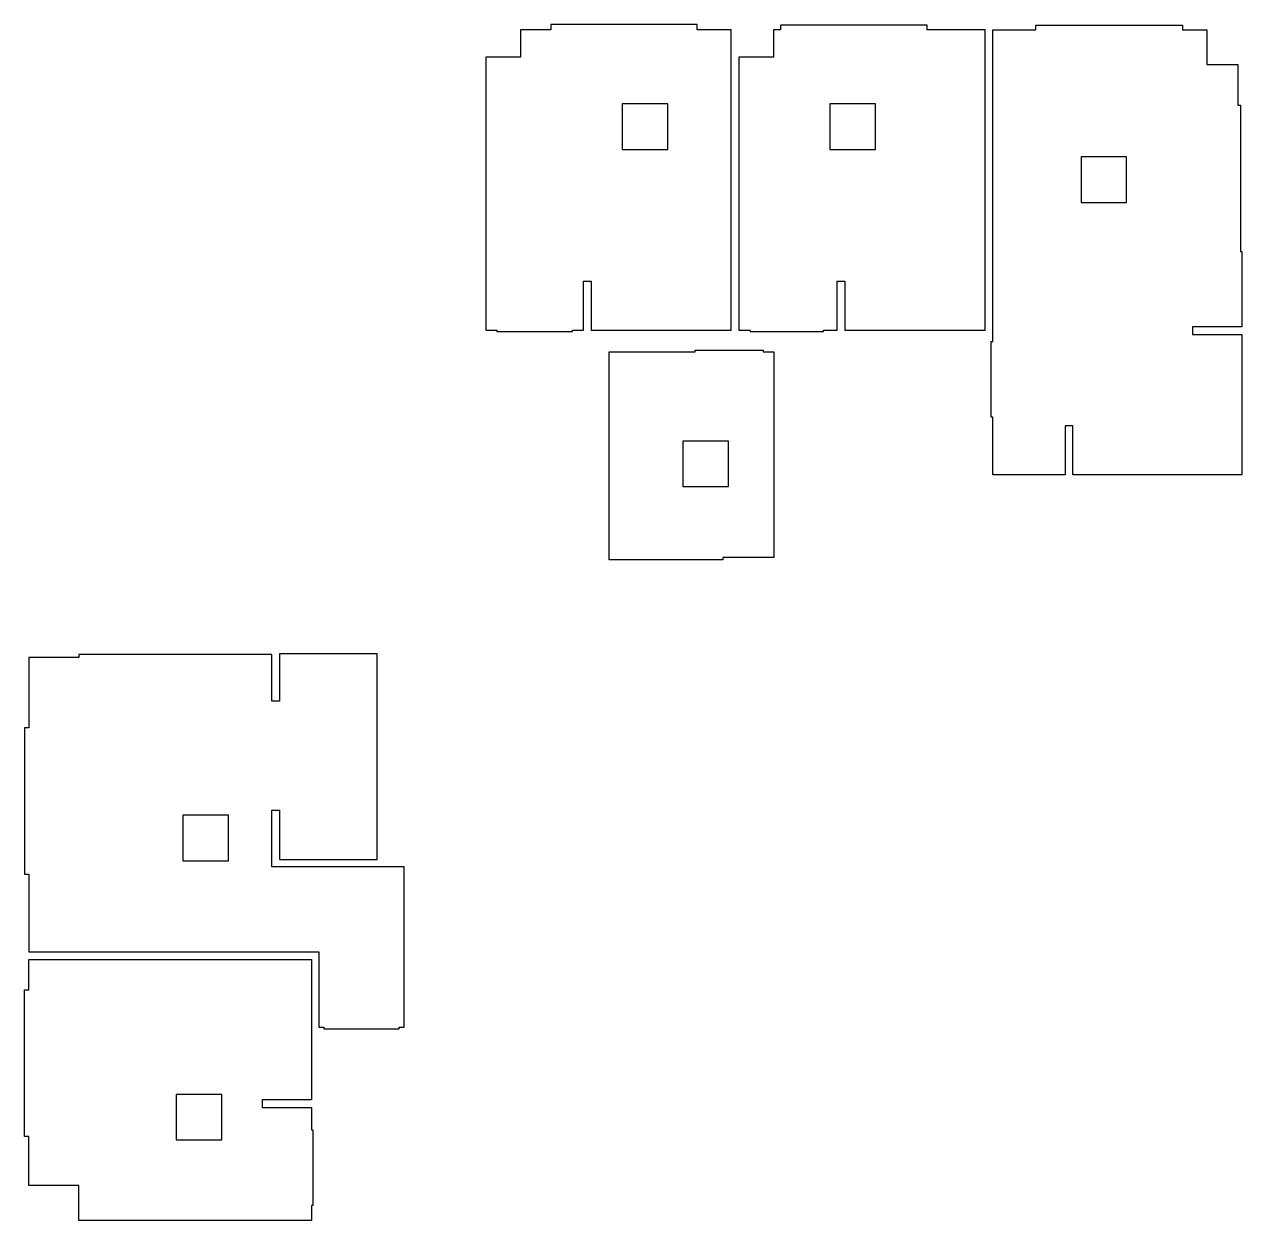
# Model space of a CAD drawing. Header units: inches. Extents: x 5247 to 21367, y 2561 to 18398.
import ezdxf

# ---------------------------------------------------------------- set-up
doc = ezdxf.new("R2010")
doc.units = ezdxf.units.IN
doc.header["$MEASUREMENT"] = 0
doc.layers.add('I-WALL', color=2, linetype='Continuous', lineweight=13)
doc.layers.add('SP', color=1, linetype='Continuous')
doc.layers.add('Tile layout', color=2, linetype='Continuous')

msp = doc.modelspace()

# ---------------------------------------------------------------- linework, layer by layer
at = {"layer": 'I-WALL', "color": 252}
for p, q in [((14130, 14062), (12993, 14062)), ((9047, 4158), (9047, 6018))]:
    msp.add_line(p, q, dxfattribs=at)
at = {"layer": 'SP'}
for points in [[(13768, 17346), (13165, 17346), (13165, 16743), (13768, 16743)], [(16516, 17346), (15913, 17346), (15913, 16743), (16516, 16743)], [(19843, 16643), (19240, 16643), (19240, 16040), (19843, 16040)], [(14570, 12881), (13967, 12881), (13967, 12278), (14570, 12278)], [(7949, 7927), (7346, 7927), (7346, 7324), (7949, 7324)], [(7861, 4232), (7258, 4232), (7258, 3629), (7861, 3629)]]:
    msp.add_lwpolyline(points, close=True, dxfattribs=at)
at = {"layer": 'Tile layout'}
for points in [[(14607, 14350), (14607, 18326), (14157, 18326), (14157, 18398), (12217, 18398), (12217, 18326), (11817, 18326), (11817, 17966), (11357, 17966), (11357, 14350), (11504, 14350), (11504, 14331), (12504, 14331), (12504, 14350), (12651, 14350), (12651, 15000), (12751, 15000), (12751, 14350), (14607, 14350)], [(17971, 14350), (17971, 18326), (17202, 18326), (17202, 18386), (15262, 18386), (15262, 18326), (15167, 18326), (15167, 17966), (14707, 17966), (14707, 14350), (14859, 14350), (14859, 14331), (15831, 14331), (15831, 14349), (16011, 14349), (16011, 15000), (16111, 15000), (16111, 14350), (17971, 14350)], [(15030, 14062), (15170, 14062), (15170, 11338), (14496, 11338), (14496, 11308), (12993, 11308), (12993, 14062), (14130, 14062), (14130, 14087), (15030, 14087), (15030, 14062)], [(5247, 9086), (5247, 8163), (5247, 7967), (5247, 7176), (5247, 7164), (5247, 7146), (5307, 7146), (5307, 6118), (9147, 6118), (9147, 5122), (9212, 5122), (9212, 5102), (10212, 5102), (10212, 5122), (10277, 5122), (10277, 7244), (8524, 7244), (8524, 7994), (8624, 7994), (8624, 7344), (9919, 7344), (9919, 10066), (8624, 10066), (8624, 9436), (8524, 9436), (8524, 10056), (8524, 10056), (5967, 10056), (5967, 10016), (5307, 10016), (5307, 9086), (5247, 9086)], [(9047, 6018), (9047, 4158), (8397, 4158), (8397, 4058), (9047, 4058), (9047, 3761), (9067, 3761), (9067, 2761), (9047, 2761), (9047, 2561), (5967, 2561), (5967, 3026), (5307, 3026), (5307, 3676), (5247, 3676), (5247, 5616), (5307, 5616), (5307, 6018), (9047, 6018)]]:
    msp.add_lwpolyline(points, dxfattribs=at)
msp.add_lwpolyline([(21352, 15389), (21367, 15389), (21367, 14394), (20717, 14394), (20717, 14294), (21367, 14294), (21367, 12434), (20338, 12434), (19131, 12434), (19131, 13084), (19031, 13084), (19031, 12434), (18071, 12434), (18071, 13200), (18051, 13200), (18051, 14200), (18071, 14200), (18071, 18326), (18642, 18326), (18642, 18386), (20582, 18386), (20582, 18326), (20907, 18326), (20907, 17866), (21317, 17866), (21317, 17329), (21352, 17329)], close=True, dxfattribs=at)

doc.saveas('drawing.dxf')
